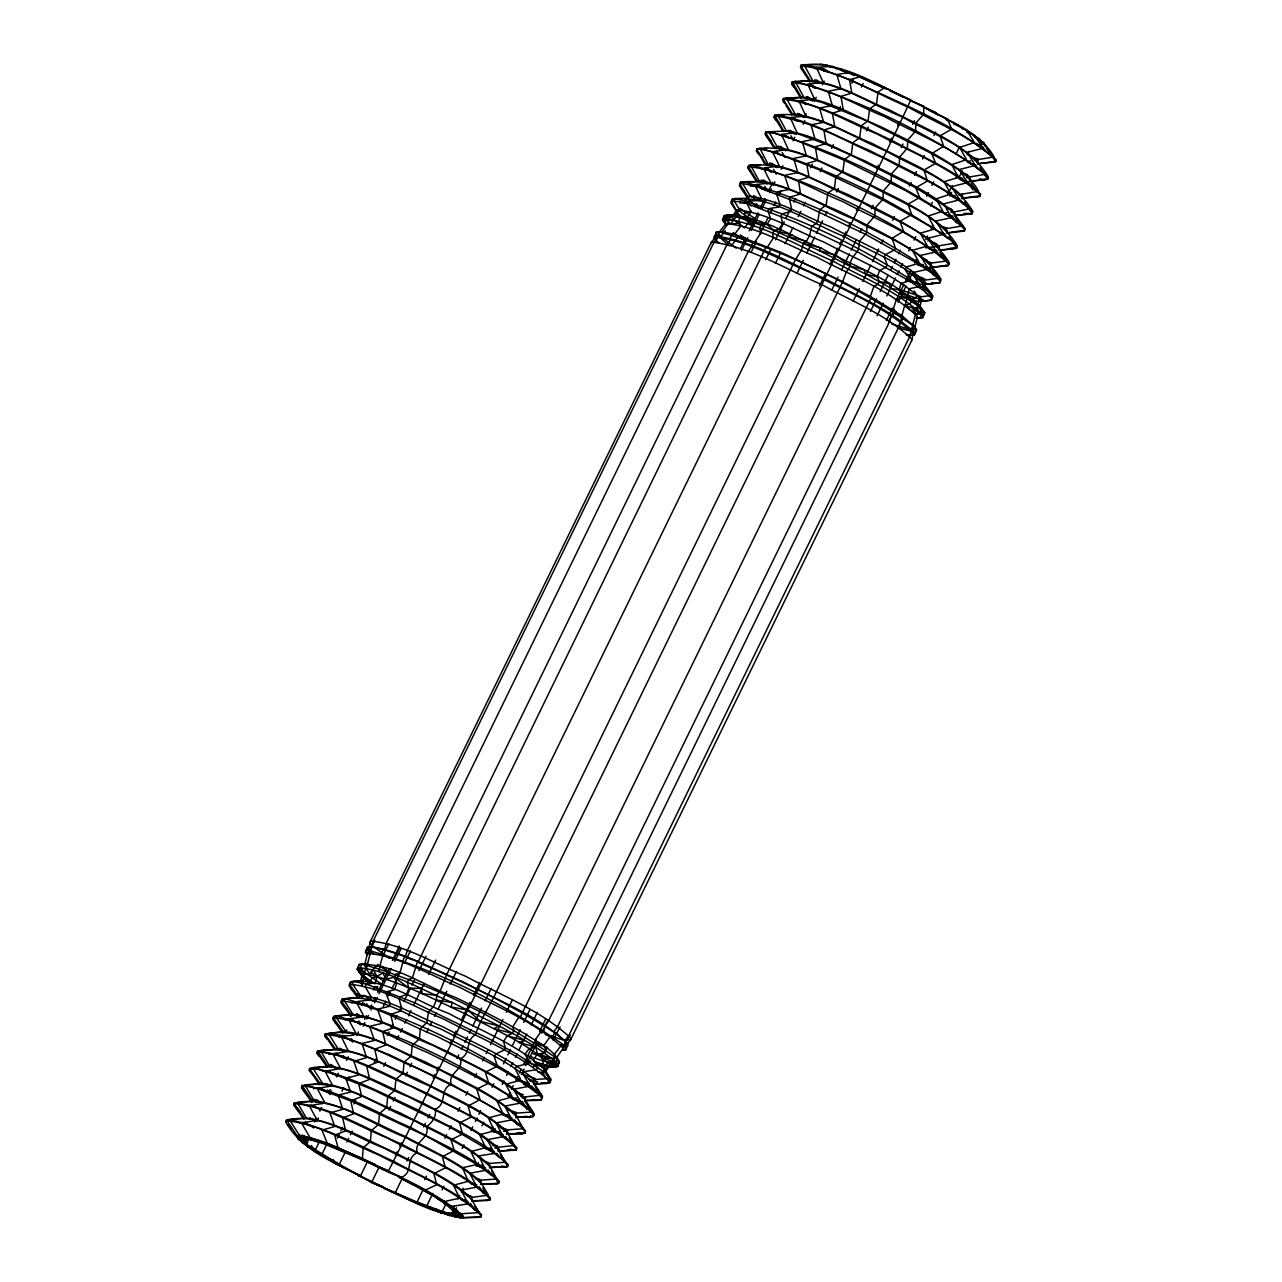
<?xml version="1.0" encoding="UTF-8"?>
<svg xmlns="http://www.w3.org/2000/svg" width="1282" height="1282" viewBox="0 0 1282 1282"><rect width="100%" height="100%" fill="white"/><g stroke="black" fill="none" stroke-linecap="round" stroke-linejoin="round"><path stroke-width="1.5" d="M809.503 81.215L800.417 67.337L801.154 65.078C845.671 59.869 884.372 90.269 923.729 106.31L923.713 114.194L915.893 122.976L915.556 131.197L907.736 139.978L907.4 148.183L899.595 156.981L899.259 165.186L891.439 173.967L891.102 182.188L883.298 190.97L882.961 199.191L875.141 207.972L874.805 215.921L866.985 224.959L866.664 232.635L859.613 241.128L858.507 249.333C855.655 254.781 849.245 259.044 850.367 266.047L846.392 271.784L842.21 282.761L496.503 991.563C489.756 1006.402 480.221 1019.527 475.462 1034.718C465.094 1040.247 471.52 1053.708 460.286 1058.836C464.164 1070.374 447.29 1072.665 451.296 1084.219C438.973 1089.396 447.546 1103.994 435.335 1109.138C436.505 1116.959 432.387 1122.119 426.585 1126.782C430.383 1138.544 413.461 1140.964 417.275 1152.822C404.936 1157.79 413.926 1172.549 401.33 1177.389C366.636 1164.713 334.298 1139.762 296.927 1135.564L286.591 1120.035C321.397 1112.167 352.39 1136.189 383.462 1147.759C413.525 1163.832 447.146 1176.475 472.209 1200M531.886 1053.259L541.052 1056.256L543.456 1061.079L541.949 1066.4L557.622 1066.432L559.513 1061.72C552.077 1048.195 537.062 1041.897 524.723 1033.725C502.159 1020.568 478.907 1008.662 455.382 997.396C424.118 985.89 393.43 962.91 359.12 964.481L357.229 969.192L368.094 982.044L359.281 972.044L360.771 969M435.944 1208.926L432.258 1209.503L371.123 1182.164L417.051 1202.131L460.286 1217.9L478.058 1217.371L480.846 1216.922L481.247 1215.304C452.193 1188.029 413.237 1173.367 378.414 1154.762C348.4 1142.566 318.849 1123.865 286.287 1120.692L285.902 1122.327C304.074 1153.832 341.429 1164.777 371.123 1182.164C400.897 1194.904 430.239 1213.541 462.658 1217.531L462.994 1216.137C434.358 1190.161 396.587 1176.027 362.437 1158.527L363.191 1147.662L370.338 1141.637L371.379 1130.548L378.51 1124.522L379.552 1113.449L386.699 1107.424L387.725 1096.334L394.872 1090.309L395.898 1079.22L403.045 1073.21L404.086 1062.121L411.218 1056.096L412.227 1045.359L419.406 1038.981L420.384 1028.661L426.874 1022.427L428.525 1011.947L433.653 1006.418L436.345 1000.056L436.681 995.249L440.431 990.409L446.617 974.865L795.289 259.99L801.538 250.022L803.429 243.276L806.442 241.24L809.679 235.439L811.586 226.577L816.49 223.244L817.836 220.857L819.727 209.863L826.105 205.12L827.884 193.149L834.502 188.246L835.736 177.076L842.899 171.371L844.453 159.545L851.296 154.497L852.851 142.671L859.693 137.607L861.264 125.796L868.09 120.732L869.661 108.922L876.503 103.858L878.058 92.048L884.836 87.448M286.19 1121.67L286.591 1120.035L306.382 1117.984L297.152 1102.344C336.076 1096.495 370.29 1123.945 405.048 1137.166C430.736 1151.46 459.805 1162.518 481.038 1183.27M293.947 1104.411L294.347 1102.776C332.615 1107.488 367.261 1129.49 402.42 1144.522C432.162 1161.091 465.815 1173.895 490.397 1197.917L489.676 1200.192L471.696 1201.09M309.459 1069.925L309.859 1068.275C345.211 1060.374 376.668 1084.828 408.253 1096.559C438.877 1112.92 473.138 1125.82 498.666 1149.794M872.305 81.84L910.877 99.836C882.096 161.82 851.216 222.619 821.938 284.684L480.99 983.743C449.597 1046.128 420.143 1108.93 388.478 1170.915L324.458 1143.961L296.927 1135.564L298.305 1139.297C325.997 1156.124 353.704 1174.104 383.719 1187.228L358.271 1175.69L360.562 1175.77L367.581 1161.38M303.93 1119.122L304.267 1117.712L294.043 1103.433L314.154 1100.725L304.924 1085.085C344.057 1079.252 378.446 1106.847 413.397 1120.131C439.245 1134.522 468.491 1145.643 489.852 1166.524L489.5 1167.95L490.189 1165.883C464.805 1142.054 430.752 1129.25 400.305 1112.968C374.072 1102.312 348.239 1085.966 319.779 1083.194L322.231 1082.809L312.696 1067.826C350.21 1075.774 384.472 1094.62 419.102 1110.468C449.181 1127.198 483.186 1140.147 508.041 1164.441L507.303 1166.732L491.198 1167.582M311.382 1102.52L312.023 1100.453C345.082 1104.523 375.017 1123.513 405.368 1136.509C431.072 1150.819 460.126 1161.877 481.359 1182.629L481.022 1184.039L498.49 1183.462L491.583 1171.251M311.686 1101.863L312.023 1100.453L302.103 1085.534C340.579 1090.261 375.418 1112.375 410.753 1127.503C440.671 1144.137 474.5 1157.021 499.227 1181.187L498.49 1183.462L480.494 1184.36M319.442 1084.62L319.779 1083.194L309.555 1068.932L329.698 1066.207L320.468 1050.567C360.018 1044.782 394.76 1072.649 430.079 1086.078C456.264 1100.645 485.862 1111.911 507.496 1133.048L507.143 1134.49L507.832 1132.407C482.128 1108.289 447.642 1095.309 416.826 1078.835C390.273 1068.05 364.12 1051.496 335.291 1048.692L337.775 1048.291L328.24 1033.308C367.982 1027.539 402.917 1055.551 438.428 1069.044C464.757 1083.707 494.548 1095.036 516.309 1116.302L515.957 1117.76L516.646 1115.677C490.782 1091.399 456.088 1078.338 425.079 1061.768C398.365 1050.903 372.052 1034.254 343.047 1031.433L325.067 1034.414L335.291 1048.692M341.813 1000.793L342.214 999.127C377.597 992.621 409.054 1017.363 440.8 1028.933C472.673 1045.968 508.329 1059.381 534.914 1084.332L534.562 1085.822M327.198 1067.377L327.535 1065.951L317.615 1051.016C356.508 1055.791 391.731 1078.162 427.451 1093.434C457.674 1110.26 491.871 1123.288 516.87 1147.711L516.133 1150.002L498.105 1150.916M350.258 983.47L350.675 981.804C385.545 977.525 416.57 1001.771 448.091 1013.165C481.135 1030.824 518.104 1044.734 545.667 1070.598L545.283 1072.137L550.651 1080.71L549.465 1083.146L533.745 1083.979L549.465 1083.146L549.866 1081.479C520.011 1053.451 479.965 1038.388 444.165 1019.254C413.333 1006.707 382.949 987.493 349.473 984.239L349.073 985.906L357.582 997.556M358.704 966.147L359.12 964.481L367.614 963.487M342.695 1032.875L343.047 1031.433L333.176 1017.652L333.769 1016.45C369.424 1008.822 401.154 1033.564 433.028 1045.343C464.228 1062.025 499.115 1075.149 525.139 1099.571L524.787 1101.03L533.761 1115.356L533.168 1116.558L515.652 1117.455M350.162 1016.289L350.803 1014.174C384.904 1018.373 415.769 1037.971 447.081 1051.368C473.587 1066.111 503.57 1077.521 525.476 1098.93L525.123 1100.389L541.308 1099.86L542.607 1096.366L533.088 1081.8L534.834 1079.524L547.799 1078.627L549 1076.191L543.76 1067.97L548.007 1062.474L555.955 1061.913L558.023 1064.765L557.622 1066.432L546.869 1067.121L542.639 1072.569L537.783 1071.848M356.813 996.467L357.181 994.976L349.473 984.239L350.675 981.804L363.319 980.426M366.7 980.81L361.957 975.682L362.341 974.112L357.63 967.525C391.106 970.794 421.474 990.008 452.322 1002.54C487.737 1020.52 524.851 1036.866 555.955 1061.913L557.446 1058.868C498.281 1017.411 431.393 984.127 361.989 964.016L360.498 967.077L365.033 973.679C400.545 981.211 432.963 999.047 465.751 1014.046C494.211 1029.895 526.405 1042.154 549.93 1065.134L557.622 1066.432L546.869 1067.121L549.481 1066.111L554.753 1066.896L556.228 1063.836L559.096 1063.387L554.433 1054.141L561.179 1045.407L564.112 1045.215L566.163 1048.051L565.763 1049.734L562.894 1050.182L564.689 1046.513L567.557 1046.064L567.958 1044.397C539.129 1015.344 498.169 1001.034 462.658 981.627C432.595 968.855 402.997 951.677 370.434 946.709L368.639 950.363L365.771 950.811L365.37 952.494L367.437 955.33M367.117 954.882L367.517 953.247L365.771 950.811L367.565 947.158L371.892 946.565M560.442 1044.718L566.756 1044.782L570.522 1039.99L911.47 340.932L913.345 333.336C883.827 305.645 844.245 290.742 808.846 271.816C778.366 259.429 748.335 240.439 715.244 237.218L711.478 242.01L370.53 941.068L368.655 948.664L373.655 954.08M446.649 1202.452L442.258 1211.458L455.927 1217.259L447.819 1212.916L453.844 1213.157L454.148 1211.923C438.957 1196.346 417.66 1188.093 399.039 1177.309L425.143 1190.129L436.809 1184.76L433.861 1173.655L445.383 1167.854L442.434 1156.749L454.293 1150.307L451.024 1139.842L462.546 1134.057L459.597 1122.936L471.119 1117.151L468.17 1106.029L480.029 1099.587L476.76 1089.123L487.897 1083.514L488.49 1082.296L485.333 1072.217L496.054 1066.8L496.935 1064.973L494.243 1056.384L495.765 1053.964L504.195 1050.086L505.38 1047.65L503.505 1041.625L507.175 1035.76L512.351 1033.388L513.826 1030.327L512.752 1026.866L518.585 1017.555L520.492 1016.674L870.959 298.129L870.286 296.479L842.21 281.463L781.619 252.634L734.49 234.43L722.006 231.738L716.237 232.266L714.042 237.603L716.894 241.673L716.109 240.455L717.888 236.785L720.821 236.593L736.205 248.147M711.077 243.692L711.478 242.01C750.611 246.817 786.01 269.316 821.938 284.684C852.354 301.607 886.743 314.699 911.871 339.249L911.47 340.932M714.843 238.869L714.443 235.936C753.576 240.744 788.991 263.227 824.903 278.595C855.318 295.517 889.708 308.609 914.835 333.176L914.435 334.842L906.646 334.923M725.596 225.135L725.981 223.533L722.904 218.613L724.378 215.568C759.008 213.677 789.728 236.337 821.089 248.067C855.975 268.082 898.97 280.582 924.771 312.808L922.88 317.519L916.261 318.337M732.134 200.521L732.535 198.854C772.966 195.329 808.445 222.539 844.63 236.641C874.741 254.589 912.896 265.438 932.927 296.094L931.325 300.196L918.681 301.574L899.788 296.703M740.275 183.823L740.692 182.14C781.347 177.285 816.955 204.591 853.155 218.805C883.474 236.721 921.822 247.73 941.084 279.38L939.786 282.873L922.96 284.652L922.255 287.424L926.485 293.594M748.432 167.109L748.832 165.442C789.552 160.314 825.175 187.605 861.392 201.835C891.759 219.751 930.139 230.824 949.225 262.682L948.231 265.55L928.985 267.553L933.745 275.598M756.652 150.395L757.053 148.728C797.789 143.36 833.428 170.618 869.629 184.88C900.028 202.78 938.392 213.886 957.333 245.92L956.628 248.243L940.539 249.942M932.527 297.761L924.819 287.024L925.876 282.761C899.291 257.81 863.635 244.397 831.762 227.347C804.295 216.193 777.245 199.079 747.438 196.178L745.323 199.912L751.188 206.017M747.086 197.668L747.438 196.178L739.794 183.967L740.692 182.14L755.082 181.675M536.325 1083.578L536.677 1082.088C509.932 1056.977 474.068 1043.484 442.002 1026.337C414.374 1015.12 387.164 997.893 357.181 994.976L356.492 997.749L342.214 999.127L341.332 1000.938L340.916 1002.62L351.092 1016.53M533.761 1115.356L534.161 1113.689L523.344 1097.088L539.658 1095.341L541.725 1098.177L541.308 1099.86L538.44 1100.309L524.594 1100.725M534.418 1043.131L547.51 1047.57L541.052 1056.256L548.247 1058.163L556.019 1058.467L563.199 1048.195C534.033 1020.841 494.932 1006.114 459.982 987.428C429.855 975.201 400.192 956.42 367.517 953.247L364.473 965.522L366.46 968.247L370.322 952.798L368.639 950.363C438.059 970.458 504.948 1003.758 564.112 1045.215L565.891 1041.545L565.106 1040.327L568.855 1035.471L909.803 336.413L911.294 330.516L912.784 330.323L914.563 326.67L901.839 315.644L870.286 296.479L873.859 286.479L877.609 284.476L879.099 281.415L877.273 276.944L879.532 270.646L886.07 267.153L887.256 264.717L884.276 257.41L885.205 254.814L894.516 249.83L895.397 248.003L892.032 238.356L903.554 231.289L900.028 221.289L911.678 214.543L908.025 204.207L919.675 197.46L915.717 187.781L850.976 155.138L825.848 144.161L796.731 133.392L785.786 131.036L765.867 131.998L765.13 134.29L773.254 146.645M567.157 1043.131L567.557 1046.064L565.763 1049.734L562.798 1049.83M800.962 98.73L801.314 97.32L792.324 81.808C832.226 76.407 867.129 103.073 902.56 117.063C932.351 134.562 969.897 145.475 988.358 176.932L987.653 179.224L971.628 180.906M809.791 82L810.128 80.59L800.817 65.719C838.877 70.398 873.346 92.272 908.297 107.223C937.895 123.697 971.355 136.437 995.81 160.33M914.883 327.118L914.483 328.753L916.229 331.189L914.435 334.842L910.108 335.435M891.711 324.042L906.55 328.448L914.483 328.753L917.527 316.478C888.987 289.7 850.703 275.293 816.49 256.993C787.004 245.022 757.966 226.658 725.981 223.533L719.202 232.17L718.801 233.805L720.821 236.593L725.324 230.76M923.2 299.876L915.685 297.889L906.871 299.026L904.996 305.725L912.047 307.584L919.659 307.888L924.771 312.808L918.233 305.997L918.104 303.658L920.043 306.318L921.502 314.923L920.011 317.984L916.502 317.455M800.978 97.961L801.314 97.32C829.582 100.076 855.254 116.309 881.311 126.902C911.23 142.094 942.574 155.907 968.872 177.076L986.323 174.144C928.472 133.584 863.042 101.022 795.144 81.359L803.734 96.935L783.51 98.538L784.808 103.618L782.773 100.813L783.51 98.538L803.397 97.576L822.307 102.576L867.77 121.373L931.726 153.616L935.668 163.311L924.034 170.041L927.367 181.034L915.717 187.781L949.193 208.806L954.802 214.623L954.465 216.049L955.106 213.966C929.562 189.992 895.301 177.108 864.677 160.731C838.3 150.01 812.307 133.568 783.671 130.78L786.122 130.395L777.533 114.819C816.826 111.422 851.088 137.03 886.086 150.972C916.181 168.663 954.145 179.688 972.846 211.418L972.141 213.725L956.084 215.424M909.627 99.852L947.542 119.05L951.661 129.145L940.027 135.876L943.664 146.228L931.726 153.616C948.92 163.952 968.759 172.669 978.567 191.371L961.099 194.303L962.221 198.806L962.862 196.723C937.479 172.894 903.425 160.09 872.994 143.824C846.777 133.168 820.945 116.822 792.5 114.05L794.936 113.665L786.331 98.089C823.637 105.989 857.706 124.739 892.144 140.491C922.062 157.141 955.875 170.009 980.602 194.175L979.897 196.466L961.965 198.341M970.266 180.89L970.618 179.48L968.872 177.076L969.977 181.547L987.653 179.224L980.009 167.461M926.662 108.794C950.651 121.854 979.785 131.79 994.095 156.901L976.628 159.833L977.733 164.288L978.374 162.221C953.295 138.696 919.675 126.053 889.628 109.98C863.731 99.467 838.236 83.33 810.128 80.59L800.096 81.551M985.073 146.436L983.695 142.703L978.551 139.738M436.681 995.249L422.179 993.726L421.554 988.486L408.862 988.053L394.311 977.204L385.978 979.224L382.885 972.974L377.004 976.275L375.129 982.973L366.315 984.111L353.544 981.339L352.342 983.775L359.745 994.576L359.04 997.348L356.492 997.749M373.543 989.96L374.456 986.691L377.837 986.771M378.703 971.564L380.161 966.356L377.501 964.433M303.978 1118.369L304.267 1117.712C337.118 1121.75 366.86 1140.627 397.035 1153.544C422.563 1167.758 451.44 1178.735 472.545 1199.359L472.209 1200.769L489.676 1200.192L490.061 1198.558C460.863 1171.155 421.682 1156.412 386.667 1137.695C356.508 1125.436 326.782 1106.638 294.043 1103.433L293.642 1105.068L303.449 1118.481M327.247 1066.608L327.535 1065.951C361.011 1070.053 391.314 1089.299 422.05 1102.456C448.075 1116.926 477.513 1128.128 499.002 1149.153L498.329 1151.22L516.133 1150.002L516.534 1148.335C486.856 1120.484 447.033 1105.501 411.458 1086.479C380.786 1074.028 350.595 1054.91 317.311 1051.673M986.13 147.927L995.713 161.308L979.4 163.647M288.194 1124.442L292.264 1128.945M295.966 1107.199L300.052 1111.734M311.494 1072.746L318.978 1084.011M326.734 1066.784L317.215 1052.682M334.506 1049.541L327.022 1038.276M353.015 1014.447L344.201 1000.489L345.082 998.662C414.503 1018.773 481.391 1052.057 540.539 1093.514L539.658 1095.341C508.537 1070.278 471.423 1053.932 436.024 1035.952C405.176 1023.421 374.809 1004.207 341.332 1000.938L350.803 1014.174M956.372 222.812L952.302 215.793M973.006 189.896L967.846 181.275M954.064 248.035L950.25 248.179M961.532 231.433L964.689 230.327L946.42 232.859M969.609 213.517L964.096 213.405M977.076 196.915L980.201 195.809L962.51 198.149M368.03 954.112L369.216 951.677L370.706 951.484L373.399 940.619L714.346 241.561L718.08 236.769L717.311 235.487L719.106 231.818C788.51 251.913 855.414 285.213 914.563 326.67M389.44 958.407L372.197 945.587L374.825 940.203M904.996 305.725L916.245 314.154L924.37 314.475L919.659 307.888L921.694 299.619C894.131 273.755 857.161 259.845 824.118 242.17C795.657 230.616 767.614 212.86 736.717 209.863L732.07 216.866L726.045 220.087L724.554 223.132L722.487 220.28L722.904 218.613C762.021 223.421 797.436 245.904 833.364 261.272C863.764 278.194 898.153 291.286 923.296 315.853L922.88 317.519L917.127 318.08M755.739 180.329L749.906 171.163L750.499 169.961M361.957 975.682L357.63 967.525L365.033 973.679L362.341 974.112L360.306 982.381L362.213 985.009L365.755 967.846L369.953 974.416L374.761 966.788L379.825 966.131L382.805 955.491L381.427 953.119L383.222 949.465L384.536 949.289L386.186 943.376L727.134 244.317L730.724 239.494L730.099 238.244L731.894 234.574L734.49 234.43L740.948 225.744L738.544 220.921L740.034 217.876L747.102 217.459L751.156 211.979L747.005 203.598L739.474 201.611L731.349 201.29L730.932 202.957L738.24 214.03L742.39 217.684M346.124 1031.081L346.717 1029.879M375.049 983.887L370.578 980.954L372.052 977.91L377.245 976.772L384.36 981.419M383.478 954.513L388.734 943.728M757.213 200.329L752.742 197.412L753.624 195.585L762.566 201.434M392.42 960.362L399.423 945.988M314.539 1121.91L316.285 1118.321M319.811 1111.109L321.558 1107.52M328.593 1093.113L330.339 1089.508M336.493 1076.912L338.24 1073.306M356.684 1035.519L358.431 1031.914M364.585 1019.318L366.332 1015.713M369.857 1008.517L371.604 1004.912M373.366 1001.306L375.113 997.717M377.757 992.316L389.167 968.904M393.558 959.914L399.696 947.302M740.355 248.852L745.627 238.051M749.137 230.856L757.918 212.844M760.547 207.444L764.937 198.454M768.463 191.242L772.838 182.252M793.045 140.844L794.792 137.238M804.455 117.447L806.202 113.842M812.355 101.246L814.118 97.64M316.654 1121.59L318.417 1117.984M329.827 1094.588L331.589 1090.982M346.509 1060.374L348.271 1056.785M363.191 1026.177L364.953 1022.571M366.7 1018.982L368.463 1015.376M371.091 1009.976L372.854 1006.37M374.6 1002.78L377.245 997.38M378.991 993.774L391.282 968.567M394.808 961.372L400.945 948.776M741.605 250.31L747.759 237.715M751.268 230.52L759.168 214.318M761.796 208.918L766.187 199.912M769.697 192.717L771.46 189.111M773.206 185.505L774.969 181.916M781.123 169.304L782.869 165.715M803.061 124.306L804.824 120.7M814.471 100.909L816.233 97.304M822.387 84.708L824.134 81.103M319.731 1140.868L315.34 1149.874L302.023 1142.582L306.991 1143.272L308.738 1139.666M341.925 1091.222L343.688 1087.617M347.198 1080.422L348.96 1076.816M383.19 1006.61L385.834 1001.21M388.462 995.81L390.225 992.22M391.971 988.614L399.872 972.413M404.263 963.407L410.416 950.811M751.076 252.362L756.332 241.561M759.857 234.366L767.758 218.164M770.386 212.764L772.149 209.158M773.895 205.553L775.658 201.963M779.168 194.752L780.914 191.162M311.334 1145.499L315.068 1151.54L321.958 1154.201L327.231 1143.4M337.31 1138.096L339.073 1134.49M340.82 1130.884L342.582 1127.295M353.992 1103.882L355.755 1100.293M374.184 1062.49L375.947 1058.884M387.356 1035.487L389.119 1031.882M390.866 1028.276L392.629 1024.687M395.257 1019.286L397.019 1015.681M399.647 1010.28L401.41 1006.674M404.038 1001.274L410.192 988.678M411.939 985.073L414.583 979.672M418.974 970.682L425.993 956.276M765.771 259.621L771.043 248.82M775.434 239.814L784.215 221.818M785.962 218.212L790.353 209.222M793.862 202.027L795.625 198.422M810.545 167.814L812.307 164.224M838.636 110.22L840.399 106.614M851.809 83.218L853.572 79.612M346.941 1141.942L348.688 1138.352M350.451 1134.746L352.213 1131.141M383.815 1066.336L385.578 1062.746M396.987 1039.333L398.734 1035.744M400.497 1032.138L402.26 1028.533M404.888 1023.132L406.65 1019.543M408.397 1015.937L411.025 1010.537M413.669 1005.136L424.198 983.534M428.589 974.528L435.624 960.138M775.402 263.483L780.658 252.682M785.049 243.676L792.949 227.475M798.221 216.674L800.865 211.274M803.493 205.873L805.24 202.284M820.176 171.676L821.922 168.07M831.585 148.279L833.348 144.674M861.44 87.064L863.187 83.474M333.08 1159.585L334.458 1162.95L339.281 1164.393L345.419 1151.797M388.879 1110.036L390.625 1106.43M393.27 1101.03L395.016 1097.44M405.561 1075.838L407.307 1072.233M409.952 1066.832L411.698 1063.227M426.634 1032.635L428.38 1029.029M430.143 1025.424L431.89 1021.834M434.534 1016.434L436.281 1012.828M438.043 1009.238L446.825 991.226M450.335 984.031L456.472 971.436M797.132 272.97L803.285 260.374M806.795 253.179L814.695 236.978M816.458 233.372L822.595 220.776M825.239 215.376L826.986 211.77M836.649 191.963L838.396 188.374M866.504 130.764L868.251 127.158M372.052 1181.571L379.071 1167.165M395.449 1155.306L397.212 1151.717M399.84 1146.316L401.603 1142.711M433.204 1077.906L434.967 1074.3M436.713 1070.71L438.476 1067.105M449.886 1043.708L451.649 1040.103M453.395 1036.497L456.039 1031.097M461.296 1020.296L470.077 1002.3M473.587 995.104L479.74 982.493M819.519 285.838L825.672 273.242M830.063 264.236L837.963 248.051M839.71 244.445L841.473 240.84M843.219 237.25L845.864 231.85M848.492 226.449L850.254 222.844M856.392 210.248L858.155 206.642M876.584 168.839L878.346 165.234M889.756 141.837L891.519 138.232M897.656 125.636L899.419 122.03M406.939 1161.107L408.702 1157.502M423.621 1126.894L425.384 1123.304M428.012 1117.904L429.774 1114.298M456.985 1058.499L458.748 1054.894M461.376 1049.493L463.139 1045.888M464.885 1042.298L467.513 1036.898M469.276 1033.292L471.039 1029.686M472.786 1026.097L481.567 1008.085M485.077 1000.889L491.23 988.294M831.89 289.844L838.027 277.233M841.537 270.037L849.437 253.836M851.2 250.23L856.472 239.43M859.982 232.234L861.728 228.629M871.391 208.838L873.154 205.232M901.246 147.622L903.009 144.033M912.656 124.226L914.419 120.62M395.305 1192.645L402.34 1178.238M424.711 1179.68L426.473 1176.091M444.902 1138.288L446.665 1134.682M449.293 1129.282L451.056 1125.676M458.075 1111.286L459.837 1107.68M465.975 1095.084L467.738 1091.479M474.757 1077.072L476.519 1073.483M482.657 1060.871L484.42 1057.281M486.166 1053.676L487.929 1050.07M490.557 1044.67L502.848 1019.478M506.358 1012.267L512.512 999.672M853.171 301.222L859.309 288.61M862.818 281.415L870.734 265.214M872.481 261.624L878.635 249.012M881.263 243.612L883.026 240.022M892.673 220.216L894.435 216.61M909.355 186.018L911.117 182.413M914.627 175.217L916.39 171.612M922.527 159.016L924.29 155.41M933.937 135.604L935.7 132.014M432.258 1209.503L417.051 1202.131L423.188 1189.536M417.051 1202.131L441.745 1213.012L426.682 1205.993L432.819 1193.382M442.034 1189.872L443.78 1186.283M462.225 1148.48L463.972 1144.874M471.007 1130.468L472.754 1126.878M475.398 1121.478L477.144 1117.872M478.907 1114.266L480.654 1110.677M492.08 1087.264L493.826 1083.675M503.489 1063.868L506.118 1058.467M507.88 1054.862L510.508 1049.461M512.271 1045.872L520.172 1029.67M523.681 1022.459L529.819 1009.863M870.478 311.414L876.632 298.818M880.141 291.607L888.041 275.406M890.669 270.005L892.432 266.416M894.195 262.81L895.942 259.204M898.586 253.804L900.333 250.214M926.678 196.21L928.424 192.604M931.95 185.409L933.697 181.804M482.016 1125.804L483.763 1122.199M502.207 1084.396L503.954 1080.806M506.598 1075.406L508.345 1071.8M510.989 1066.4L512.736 1062.794M515.38 1057.394L517.127 1053.804M518.889 1050.198L526.79 1033.997M531.181 1024.991L537.318 1012.395M877.096 315.741L883.25 303.145M886.759 295.95L895.541 277.938M897.304 274.348L899.051 270.742M900.813 267.137L902.56 263.547M908.714 250.935L910.46 247.346M913.986 240.135L915.733 236.545M930.668 205.937L932.415 202.332M956.116 153.728L959.641 146.533M498.89 1181.812L496.855 1179.023L479.628 1180.225L488.378 1195.128L470.478 1197.612L479.228 1212.532L461.296 1213.782L452.61 1209.807L454.373 1206.218M457.882 1199.007L459.645 1195.417M461.392 1191.811L463.155 1188.206M491.246 1130.612L492.993 1127.006M507.928 1096.398L509.675 1092.809M511.438 1089.203L513.201 1085.598M515.829 1080.213L517.591 1076.608M519.338 1073.002L521.101 1069.412M523.729 1064.012L536.02 1038.805M539.53 1031.609L545.683 1018.998M886.343 320.548L892.48 307.952M895.99 300.741L903.89 284.54M905.653 280.95L910.925 270.149M914.435 262.938L916.197 259.349M925.844 239.542L927.607 235.936M931.117 228.741L932.863 225.135M947.799 194.544L952.189 185.537M955.699 178.342L957.462 174.737M967.109 154.93L968.872 151.34M460.286 1217.9L451.713 1213.493L453.475 1209.904M306.991 1143.272L305.453 1141.156L296.591 1136.942L305.757 1139.922L307.888 1139.586L299.315 1135.179L289.379 1119.603C326.285 1127.423 360.002 1145.964 394.071 1161.556C423.653 1178.03 457.129 1190.754 481.583 1214.663L480.846 1216.922L462.658 1217.531L453.844 1213.157L456.472 1207.756M476.664 1166.364L478.426 1162.758M493.346 1132.15L495.108 1128.561M521.453 1074.556L524.082 1069.156M525.844 1065.55L537.254 1042.154M541.645 1033.148L547.783 1020.552M888.442 322.086L894.596 309.491M898.105 302.296L906.005 286.094M908.634 280.694L913.024 271.688M927.96 241.08L929.706 237.49M949.898 196.082L951.661 192.492M958.68 178.086L962.189 170.891M560.122 1026.898L553.071 1040.087M920.54 281.03L924.13 280.566L925.011 278.755M530.892 1115.805L530.299 1117.023L525.043 1116.237M570.282 1035.055L563.92 1045.231L564.689 1046.513L561.179 1046M945.363 266.015L945.956 264.797M476.199 1165.979L482.272 1165.017M758.72 153.247L764.441 163.391M783.078 131.469L774.296 116.918M800.689 97.961L791.939 83.442L792.324 81.808L796.218 81.679M802.436 70.109L801.154 65.078L821.714 64.1L827.05 66.231M759.377 181.211L751.108 166.195L751.701 164.977C821.121 185.089 888.009 218.373 947.158 259.829L946.565 261.031L930.043 263.227C902.929 241.401 870.59 227.154 839.726 211.482C812.852 200.569 786.379 183.823 757.213 180.97L756.877 181.611M768.19 164.481L759.922 148.279C829.294 168.359 896.15 201.643 955.266 243.067L937.799 246C910.861 224.302 878.715 210.152 848.043 194.56C821.329 183.711 795.032 167.061 766.043 164.24L765.707 164.881M750.339 186.114L758.656 184.912L765.53 190.521M789.744 118.793L793.911 117.896M798.542 102.047L802.708 101.134M807.356 85.285L811.522 84.388M478.058 1217.371L481.183 1216.281L474.981 1206.362M486.856 1200.641L489.996 1199.551L482.753 1187.981M495.669 1183.911L498.826 1182.821M500.397 1154.521L507.64 1166.091L504.467 1167.181L501.006 1166.668M516.47 1149.361L513.281 1150.451L508.041 1149.682M516.822 1132.951L522.078 1133.721L525.283 1132.631L522.078 1133.721L506.903 1134.185M783.671 130.78L774.697 115.268C807.788 118.489 837.819 137.494 868.315 149.882C903.329 167.67 940.027 183.823 970.794 208.597L953.039 212.187L965.09 228.661L964.385 230.984L946.709 233.308L947.35 231.209C921.646 207.091 887.176 194.127 856.36 177.653C829.807 166.868 803.67 150.315 774.857 147.51L777.325 147.126L768.719 131.549C837.723 151.532 904.227 184.624 963.038 225.84L945.571 228.757L947.045 231.866M731.846 245.295L738.352 236.385L745.467 241.032M532.879 1067.281L534.898 1064.541L541.949 1066.4L549.481 1066.111L533.969 1061.512M745.675 198.422L732.535 198.854L731.349 201.29L738.24 214.03L730.532 224.03L723.977 217.235L724.378 215.568L735.131 214.879L739.361 209.431L734.217 200.841L735.403 198.406C804.824 218.501 871.712 251.801 930.86 293.241L929.674 295.677L919.787 296.991L916.967 308.321L921.502 314.923L912.047 307.584L916.245 314.154M748.255 198.021L750.002 195.777L742.663 183.518L743.56 181.691C812.964 201.787 879.853 235.087 939.017 276.543L938.12 278.354L924.034 280.229L923.344 282.969L925.187 285.533L924.819 287.024L917.543 286.735M555.523 1056.015L553.279 1058.9L555.25 1062.201M881.455 86.856L860.51 76.824L849.485 79.564L816.378 67.321L803.942 64.629L812.548 80.205L809.791 81.231M525.348 1131.605L523.28 1128.753L506.053 1129.955L514.483 1145.515L496.903 1147.358L505.669 1162.261L494.515 1153.447L478.843 1155.883L485.75 1170.242L469.757 1173.318L477 1187.052L461.007 1190.129L468.25 1203.846L451.937 1206.394L437.643 1198.878L444.533 1201.538L459.565 1198.157L453.491 1185.209L468.267 1181.331L462.53 1167.742L476.968 1164.489L496.855 1179.023L488.426 1163.463L505.669 1162.261L507.704 1165.082L507.303 1166.732L489.836 1167.309M774.36 115.909C813.044 120.668 848.075 142.895 883.602 158.103C913.681 174.833 947.686 187.781 972.541 212.075M992.925 161.74L995.713 161.308M987.957 178.567L984.848 179.656L979.704 178.903M928.985 267.553L948.231 265.55L948.632 263.884C918.777 235.872 878.731 220.792 842.931 201.659C812.083 189.127 781.716 169.913 748.239 166.644L747.839 168.311L749.906 171.163M918.681 301.574L931.325 300.196L931.742 298.53L925.187 291.735L909.451 280.918L857.321 251.769L795.273 222.251L747.005 203.598L748.191 201.162L759.697 200.489L761.38 198.229L755.451 186.275L742.663 183.518L739.794 183.967L739.394 185.634L747.855 198.534M325.067 1034.414C358.527 1037.683 388.879 1056.881 419.711 1069.412C455.094 1087.392 492.192 1103.722 523.28 1128.753L514.867 1113.209L531.501 1112.039L533.568 1114.891L533.168 1116.558L516.293 1117.119M342.759 1032.09L345.547 1031.032L336.044 1017.203L336.637 1015.985C406.057 1036.096 472.946 1069.38 532.094 1110.837L531.501 1112.039C500.397 1086.992 463.283 1070.646 427.868 1052.666C397.035 1040.135 366.652 1020.905 333.176 1017.652L332.775 1019.318L341.268 1030.952M547.783 1081.159L550.651 1080.71L551.068 1079.043L544.513 1072.233L517.896 1054.83L491.519 1040.087L414.599 1002.748L366.315 984.111L365.13 986.547L371.187 997.043L370.418 999.8L357.87 1001.434L356.989 1003.245L364.152 1016.85L349.425 1018.757L348.832 1019.959L356.316 1034.093C345.755 1038.356 335.772 1033.244 325.372 1033.757L324.666 1036.08L326.734 1038.933M886.695 89.355L849.742 72.497L836.842 74.5L840.928 88.714L828.22 91.278L832.306 105.509L819.599 108.057L823.685 122.287L810.977 124.851L815.064 139.065L802.34 141.629L806.442 155.843L793.718 158.407L797.805 172.637L785.529 175.121L784.937 176.323L789.183 189.416L777.373 191.835L776.491 193.646L780.113 204.799L778.543 207.091L769.216 208.533L768.03 210.969L770.578 218.789L766.796 224.366L761.075 225.247L740.034 217.876L727.247 215.104L725.772 218.164L728.721 223.1L722.006 231.738L716.237 232.266L715.837 233.949L729.186 245.711M751.38 211.37L745.483 212.283L740.034 208.325M350.915 1002.7L357.966 1001.771L361.957 1005.296M344.618 1019.751L351.957 1018.773L355.867 1022.219M338.48 1036.769L342.294 1036.257M328.801 1054.253L336.429 1053.243L340.291 1056.64M322.936 1071.223L326.75 1070.726M313.273 1088.706L320.901 1087.697L324.715 1091.062M307.408 1105.693L311.222 1105.18M299.651 1122.92L303.465 1122.423M966.804 161.452L970.618 160.955M974.448 160.458L978.278 159.962M958.952 178.695L962.782 178.198M966.612 177.701L970.426 177.204M951.116 195.938L954.946 195.441M958.76 194.944L962.59 194.447M943.28 213.181L947.11 212.684M950.923 212.187L954.753 211.69M925.684 247.907L939.065 246.176M923.377 264.445L917.848 265.15L927.463 267.329M908.153 281.079L911.582 282.2L916.951 281.495M732.455 223.837L738.192 223.228L744.554 227.875L748.656 222.267L744.297 214.719L737.487 209.767M978.022 163.631L995.409 161.965L996.098 159.673C953.856 123.376 899.611 103.009 849.485 79.564L851.841 93.089L840.928 96.374L843.284 109.899L832.387 113.185L834.742 126.71L823.829 129.995L826.185 143.52L815.272 146.805L817.628 160.33L806.715 163.615L809.07 177.14L798.526 180.329L800.513 193.951L790.369 197.043L789.488 198.854L791.683 209.431L790.193 211.754L782.228 213.741L781.026 216.177L782.581 223.597L778.959 229.238L774.072 230.456L761.075 225.247L759.585 228.292L761.043 232.795L755.034 241.625L752.919 241.961L751.524 246.785L748.175 251.705L407.227 950.763L405.32 956.58L383.222 949.465L370.434 946.709M954.753 215.392L972.141 213.725L964.481 201.979M925.508 284.251L939.786 282.873L940.187 281.207L933.633 274.412L917.896 263.595L865.767 234.446L803.718 204.928L755.451 186.275L756.332 184.448L770.851 182.989L763.896 168.952L764.489 167.75L779.584 166.243L772.357 151.677L759.585 148.92L756.717 149.369L756.316 151.036L758.383 153.888L762.87 157.83M369.056 947.013L367.565 947.158L367.165 948.824L369.216 951.677M350.515 1014.831L333.769 1016.45L334.842 1022.171L339.329 1026.129M333.064 1049.525L317.615 1051.016L316.91 1053.339L318.962 1056.16M530.748 1061.143L525.924 1061.592L533.104 1063.948M317.551 1084.043L302.103 1085.534L301.703 1087.168L303.433 1090.629L311.205 1101.238M814.727 68.635L820.704 68.218L827.659 71.391M780.93 135.555L784.76 135.283L787.324 137.543M772.117 152.302L775.947 152.045L778.527 154.305M761.588 169.176L767.133 168.791L771.027 172.221M739.762 202.989L747.166 202.476L748.912 200.2L758.96 208.149L756.3 203.534M726.045 220.087L733.993 219.526L738.192 223.228M843.219 71.263L832.306 66.392L816.378 67.321L823.268 82.529L807.644 84.067L814.535 99.275L798.91 100.813L805.801 116.021L790.177 117.543L797.067 132.751L781.427 134.29L788.334 149.497L772.357 151.677L820.624 170.314L882.641 199.832L934.754 228.965L950.491 239.766L957.029 246.577M538.44 1064.332L541.966 1064.124M529.979 1081.063L537.575 1081.832M516.806 1098.065L511.486 1098.37L518.04 1100.1M522.127 1097.761L525.668 1097.552L520.861 1095.966M508.281 1114.795L502.736 1115.116L509.258 1116.846M499.74 1131.525L494.003 1131.862L500.477 1133.576M503.57 1131.301L507.384 1131.077M491.006 1148.271L485.269 1148.608L491.711 1150.307M494.836 1148.047L498.65 1147.823M426.682 1205.993L449.694 1215.608L461.648 1214.919M784.392 114.947L774.697 115.268L773.959 117.559L775.995 120.38M775.578 131.677L765.867 131.998L765.466 133.665L767.181 137.126L771.652 141.068M766.764 148.408L756.717 149.369L766.043 164.24M760.082 165.074L748.832 165.442L748.239 166.644L757.213 180.97M507.48 1133.849L524.947 1133.272L525.684 1130.964L519.13 1124.17L503.409 1113.353L451.296 1084.219L389.263 1054.701L341.012 1036.064L348.48 1051.336L332.871 1053.964L340.627 1068.579L325.035 1071.207L332.791 1085.822L317.199 1088.45L324.955 1103.065L309.363 1105.693L317.119 1120.308L301.51 1122.936L309.907 1137.471L317.343 1141.621L303.674 1135.82L311.782 1140.163L299.315 1135.179M747.102 217.459L732.519 215.889L740.051 215.6L727.247 215.104L732.439 215.296L723.977 217.235L732.07 216.866L733.993 219.526M452.61 1209.807L457.578 1210.496L444.261 1203.205L451.937 1206.394M978.326 146.18L981.227 146.613M970.907 164.016L975.314 164.673L978.599 169.448M966.372 181.05L960.218 179.768M963.103 181.275L967.541 181.932M958.583 198.309L952.398 197.027M955.298 198.534L959.769 199.191M950.795 215.568L944.578 214.27M947.51 215.777L951.997 216.45M939.994 232.379L943.023 232.827M939.706 233.036L944.225 233.709L947.51 238.484M936.757 250.294L928.937 248.772M931.902 250.294L936.453 250.968L940.684 257.105M924.098 267.537L928.681 268.21M931.645 282.553L936.918 283.338M921.389 284.428L911.582 282.2M906.31 334.522L911.566 335.291L913.361 331.637L916.229 331.189L916.63 329.506L912.864 324.346M556.228 1063.836L543.456 1061.079L528.953 1056.128M541.341 1082.825L546.597 1083.594M533.184 1099.523L538.44 1100.309M520.748 1101.19L512.784 1099.443M508.922 1117.471L511.967 1117.92M518.906 1132.567L522.415 1133.08M500.14 1134.217L503.169 1134.65M510.124 1149.297L513.617 1149.81M491.375 1150.948L494.371 1151.38M501.342 1166.027L504.804 1166.54M485.574 1168.11L479.404 1166.828M476.776 1184.84L470.638 1183.574M467.994 1201.571L461.889 1200.305M436.345 1000.056L452.322 1002.54L450.992 1006.883L468.09 1010.184L480.269 1021.369L498.474 1025.808L494.195 1028.661L512.351 1033.388M740.034 217.876L756.076 220.408L749.633 221.017L766.796 224.366L774.072 230.456L819.07 250.583L865.238 273.851L891.615 288.594L918.233 305.997L913.906 299.956L911.422 301.046L909.948 304.09L904.755 305.228L901.839 315.644L903.281 317.744L901.486 321.413L900.14 321.702L898.522 327.487L557.574 1026.545L553.952 1031.497L565.891 1041.545M879.099 281.415L889.003 283.659L891.615 288.594L899.163 289.828L911.422 301.046L907.544 295.309L909.371 288.754L918.393 286.767L919.579 284.332L913.233 274.989L913.986 272.281L926.838 269.444L927.719 267.618L920.204 255.455L935.283 252.121L935.876 250.919L928.024 238.276L943.985 234.157L935.86 221.081L951.516 217.62L964.785 229.318M548.007 1062.474L558.023 1064.765L549.93 1065.134L545.283 1072.137L542.639 1072.569L546.068 1078.29M877.273 276.944L865.238 273.851L864.292 269.861L850.367 266.047L835.848 255.23L819.07 250.583L821.089 248.067L803.429 243.276M555.955 1061.913L543.808 1058.772L551.468 1057.971L537.446 1054.124L535.732 1047.154L537.222 1044.109L535.107 1040.039L541.421 1031L543.872 1030.44L545.122 1025.728L548.632 1020.696L889.58 321.638L891.311 315.917L892.544 315.564L894.339 311.895L893.121 309.923L896.214 299.635L901.006 298.241L902.48 295.18L899.163 289.828L901.118 283.354L909.451 280.918L910.637 278.482L905.22 269.749L906.021 267.073L917.896 263.595L918.777 261.768L912.415 250.359L926.341 246.272L926.934 245.07L920.284 233.212L934.754 228.965L928.168 216.049L942.927 211.145L936.036 198.902L950.795 193.999L943.905 181.74L958.375 177.493L951.773 164.593L966.548 159.689L959.657 147.446L974.416 142.542L966.932 130.46L953.648 123.761M806.442 241.24L788.302 236.513L792.292 234.91L774.072 230.456L772.581 233.5L773.479 237.763L767.726 246.721L765.931 247.17L418.172 961.74L404.247 956.837L399.936 973.182L395.801 974.16L394.311 977.204L396.699 983.182L394.552 989.784L387.356 991.483L386.17 993.919L390.048 1003.646L389.151 1006.37L378.911 1008.806L378.014 1010.633L382.485 1023.276L370.466 1026.129L369.873 1027.331L374.536 1040.471L362.053 1043.436L366.588 1057.682L353.784 1061.304L358.623 1074.893L345.836 1078.499L350.675 1092.088L338.192 1095.052L342.727 1109.299L329.939 1112.92L334.778 1126.493L321.99 1130.115L327.343 1143.576L342.55 1150.948L309.907 1137.471M298.305 1139.297L305.453 1141.156L305.757 1139.922L296.927 1135.564M461.296 1213.782L454.148 1211.923L462.994 1216.137L453.844 1213.157M968.038 162.526L971.195 163.359M920.636 296.446L902.368 290.501M897.368 327.823L913.361 331.637L911.678 329.202L915.54 313.753L921.229 313L922.719 309.956L920.043 306.318M529.033 1083.29L518.857 1080.389M523.969 1084.652L531.998 1086.223L535.668 1092.36M476.535 1165.354L482.929 1167.037M469.388 1182.517L474.148 1183.767M460.639 1199.247L465.382 1200.497M507.175 1035.76L524.867 1040.551L518.906 1042.474L535.732 1047.154L529.065 1048.644L525.091 1054.333L528.761 1061.416L527.575 1063.852L516.71 1066.303L515.076 1068.643L520.316 1078.739L519.434 1080.566L505.717 1084.219L511.871 1096.062L511.278 1097.28L497.015 1101.046L503.073 1113.994L488.314 1117.888L494.371 1130.836L479.596 1134.714L485.67 1147.662L470.895 1151.557L476.968 1164.489L425.704 1135.836L350.675 1100.837L317.199 1088.45L309.795 1086.495L301.799 1086.191L301.398 1087.825L306.382 1093.226M944.337 118.088L947.542 119.05M425.143 1190.129L420.32 1188.686L444.533 1201.538M981.74 143.872L985.409 145.058L980.954 142.35M970.843 156.66L978.31 159.096M963.247 173.23L967.013 174.448M962.958 173.887L968.583 175.73M947.478 207.684L951.276 208.918M947.174 208.341L952.863 210.2M939.273 225.568L947.238 228.164M931.693 242.138L936.485 243.708M932.992 243.308L937.783 244.878M923.569 258.9L926.774 259.942M927.783 261.672L930.972 262.73M923.425 278.226L910.524 273.787M916.133 277.954L924.13 280.566M892.993 312.856L902.175 315.869L899.195 326.509L900.573 328.881M545.267 1034.526L562.381 1039.67L570.522 1039.99L570.923 1038.308C541.068 1010.296 501.022 995.217 465.222 976.083C434.374 963.551 404.006 944.337 370.53 941.068L370.129 942.751L372.197 945.587M543.712 1045.327L537.238 1043.067M529.017 1079.268L533.809 1080.838L534.995 1078.402L522.143 1074.044M516.95 1092.584L523.36 1094.668M508.505 1109.908L516.502 1112.52M512.72 1112.68L515.909 1113.737M500.044 1127.182L506.438 1129.282M501.31 1128.352L507.704 1130.436M492.945 1144.457L497.72 1146.028M492.608 1145.098L497.384 1146.669M484.564 1161.316L488.362 1162.566M486.134 1162.582L489.932 1163.832M475.878 1178.078L479.644 1179.312M475.542 1178.719L481.215 1180.578M465.302 1194.215L470.943 1196.074M466.84 1195.481L472.481 1197.324M953.471 123.441L957.926 124.995L946.1 119.242M451.713 1213.493L462.658 1217.531M901.182 292.937L915.685 297.889L916.87 295.453L914.274 290.95M892.737 310.26L896.006 311.462M961.756 128.472L966.932 130.46M975.57 143.969L980.906 146.116M327.343 1143.576L362.437 1158.527M388.478 1170.915L375.866 1165.851L401.33 1177.389M966.66 132.126L974.336 135.315L983.118 148.231L967.157 152.35L975.298 165.41L959.337 169.528L967.461 182.605L951.5 186.723L959.641 199.784L943.68 203.902L951.516 217.62L905.589 190.585L844.133 160.186L790.641 138.055L773.623 132.959L765.53 132.639L774.857 147.51M299.988 1135.387L307.664 1146.685L315.34 1149.874M832.915 67.642L826.073 64.741L830.928 67.337M911.678 101.166L923.729 106.31M975.009 137.254L979.977 139.417L973.31 135.78M375.402 1164.569L338.111 1147.903L334.634 1135.179L345.691 1130.868L342.647 1118.016L353.704 1113.689L350.675 1100.837L361.732 1096.527L358.688 1083.659L369.745 1079.348L366.716 1066.48L377.773 1062.169L374.729 1049.301L385.786 1044.99L382.869 1032.539L383.462 1031.337L393.814 1027.811L391.01 1015.841L391.907 1014.014L400.737 1011.017L401.683 1008.325L399.167 999.127L400.353 996.691L406.538 994.592L408.862 988.053L407.323 982.413L408.798 979.368L412.355 978.166L417.259 962.045C464.565 982.349 511.326 1004.623 554.609 1032.635L552.814 1036.289L550.154 1036.705L543.648 1045.615L546.164 1049.958L544.674 1053.003L537.446 1054.124L533.344 1059.733L537.703 1067.281L536.517 1069.717L524.723 1071.544L523.04 1073.851L529.258 1084.588L528.376 1086.415L513.505 1089.315L520.812 1101.911L520.22 1103.129L504.755 1106.126L512.015 1119.843L496.006 1122.92L503.265 1136.637L487.256 1139.73L494.515 1153.447L448.828 1126.558L372.774 1089.652L334.522 1074.316L317.599 1069.252L309.555 1068.932L309.154 1070.582L314.154 1075.999M384.199 1188.51L421.49 1205.176M925.091 107.864L936.052 112.768L922.127 106.198M360.562 1175.77L334.458 1162.95M980.217 141.116L983.695 142.703M895.509 93.394L900.797 95.813M889.996 90.91L896.615 93.987M853.652 75.237L840.255 68.988L846.857 72.882M898.281 94.772L903.281 97.192M339.281 1164.393L315.068 1151.54M860.51 76.824L875.494 84.356M975.826 143.296L979.256 145.058M929.306 110.348L932.447 111.999M967.99 131.966L974.336 135.315M307.664 1146.685L321.958 1154.201M934.161 112.928L937.591 114.803M832.306 66.392L836.777 68.891M442.258 1211.458L449.694 1215.608M945.812 119.37L948.904 121.149M827.563 72.161L820.704 68.218L824.422 71.504M823.445 68.571L827.9 71.279M849.742 72.497L853.924 75.125M816.65 80.045L819.551 81.936M814.855 79.74L819.214 82.577M807.916 96.855L813.733 100.669M806.122 96.551L811.955 100.365M799.167 113.665L805.032 117.511M797.372 113.345L803.237 117.191M790.433 130.476L796.33 134.338M788.638 130.155L794.536 134.017M780.225 146.324L786.154 150.202M779.889 146.965L785.818 150.843M771.476 163.135L777.437 167.029M771.155 163.776L777.1 167.67M763.271 179.849L769.232 183.743M767.149 183.983L761.188 180.089L763.014 183.23M753.608 225.504L743.961 218.821M740.307 234.975L744.778 237.891M381.699 966.211L388.879 972.077L380.161 966.356M380.994 983.759L365.258 972.942M374.456 986.691L379.488 989.976M372.549 1001.082L363.607 995.233L362.421 997.668L356.989 993.694M356.652 1013.533L362.614 1017.427M354.281 1014.383L357.261 1016.322M339.794 1048.163L342.775 1050.118M339.506 1048.82L342.486 1050.775M336.413 1068.259L330.484 1064.38L336.108 1068.916M325.612 1083.482L328.561 1085.421M316.301 1099.7L322.167 1103.546M318.93 1102.28L314.539 1099.395L316.638 1102.504M309.923 1117.84L312.84 1119.747M302.087 1135.003L306.43 1137.855M301.783 1135.66L307.584 1139.458M750.018 195.425L752.742 197.412M733.16 232.587L738.352 236.385M370.738 972.028L377.245 976.772M370.578 980.954L363.767 976.003L370.45 982.685M362.678 1002.572L368.767 1007.011L366.652 1003.902M356.172 1021.562L360.611 1024.815M348.384 1038.773L352.79 1041.994M340.595 1055.983L343.512 1058.115M332.807 1073.194L337.166 1076.383M325.003 1090.405L327.904 1092.52M317.215 1107.616L320.099 1109.715M309.427 1124.827L313.705 1127.952M812.788 85.493L815.288 87.705M811.186 85.029L814.951 88.346M803.974 102.256L806.506 104.483M802.372 101.775L804.904 104.002M795.177 119.018L797.725 121.261M793.574 118.537L796.106 120.78M786.379 135.78L788.927 138.023M776.283 151.404L780.145 154.802M767.469 168.15L771.363 171.58M758.319 185.553L762.245 188.999M741.461 188.486L744.441 191.13M716.109 240.455L719.106 243.083M351.14 988.759L354.136 991.387M342.983 1005.457L347.47 1009.415M344.201 1036L348.079 1039.43M329.939 1071.592L332.503 1073.851M314.394 1106.046L316.926 1108.273M305.372 1122.167L309.138 1125.484M988.053 177.589C958.84 150.17 919.659 135.427 884.644 116.694C854.469 104.435 824.743 85.638 792.004 82.449L791.603 84.083L793.622 86.872M980.297 194.832C950.923 167.269 911.534 152.446 876.327 133.616C845.976 121.293 816.105 102.384 783.174 99.179L792.5 114.05M939.305 249.125L937.799 246L939.594 248.468L938.953 250.567L956.628 248.243L948.968 236.481M931.549 266.368L930.043 263.227L931.838 265.711L931.197 267.826L940.668 281.062M971.115 183.134L976.788 191.05M955.603 217.636L960.138 223.981M940.043 252.105L948.824 264.348M982.685 146.821L985.762 151.292M960.875 200.777L963.054 203.966M358.736 1020.953L360.979 1024.238M351.22 1038.58L353.255 1041.577M343.288 1055.599L345.387 1058.708M327.631 1089.972L329.73 1093.081M785.818 105.204L791.875 114.723M535.507 1087.344L542.206 1098.033M520.107 1124.362L524.242 1130.98M509.21 1137.791L515.428 1147.711M522.287 1101.414L527.062 1109.411M514.467 1119.811L517.447 1124.795M505.669 1136.541L507.656 1139.858M496.871 1153.271L498.842 1156.588M488.057 1169.985L491.038 1174.969M479.26 1186.715L483.234 1193.366M470.446 1203.445L474.42 1210.08M790.946 135.732L792.853 139.001M778.414 145.988L780.305 149.273M782.196 152.542L785.049 157.446M769.665 162.798L771.556 166.067M773.447 169.336L776.299 174.24M764.841 186.387L767.581 191.114M373.286 969.833L377.004 976.275M745.483 212.283L744.297 214.719L753.239 220.584L754.425 218.148L745.483 212.283M363.896 978.342L357.229 969.192L363.896 978.342"/></g></svg>
